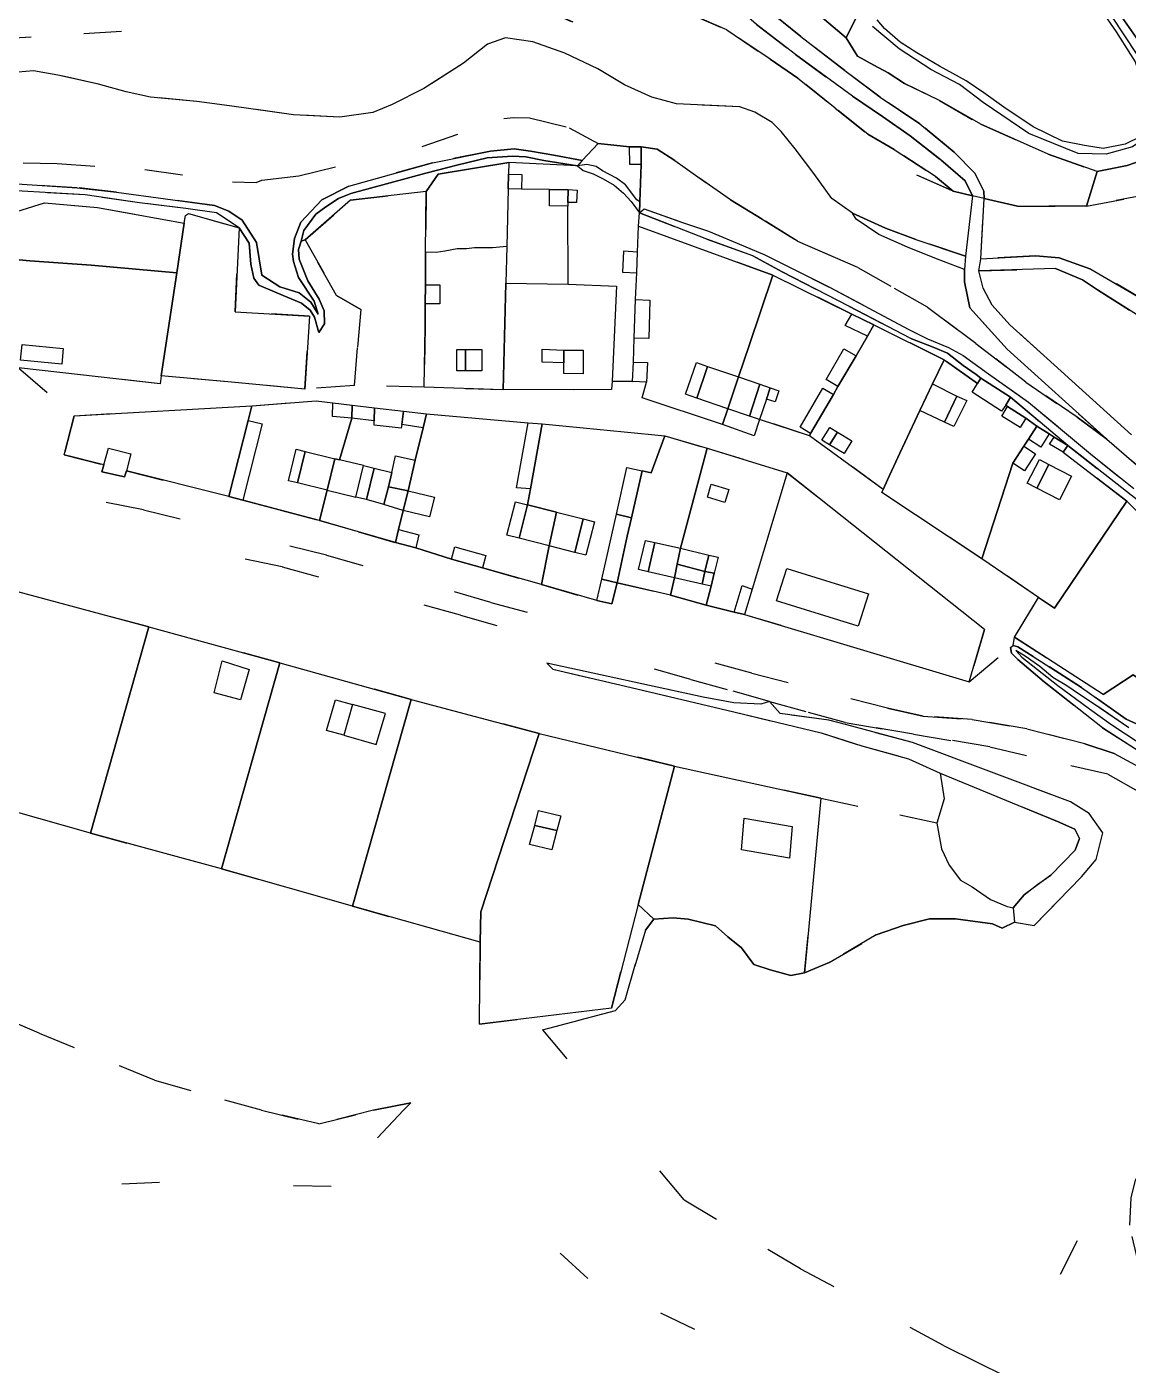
# Model space of a CAD drawing. Extents: x -14.1 to 15.6, y -19 to 8.9.
# Drawn here: x 4.559 to 7.472, y -10.684 to -7.143 of the extents above; entities that cross this region are included whole.
import ezdxf

# ---------------------------------------------------------------- set-up
doc = ezdxf.new("R2010")
doc.units = 0
doc.header["$MEASUREMENT"] = 0
doc.linetypes.add('DOT', pattern=[1, 0, -1])
doc.layers.get('0').update_dxf_attribs({"linetype": 'CONTINUOUS'})

msp = doc.modelspace()

# ---------------------------------------------------------------- linework, layer by layer
at = {"color": 7, "linetype": 'Continuous'}
for points in [[(6.2742, -6.9237), (6.3082, -6.8897), (6.3822, -6.9747), (6.4872, -7.0727), (6.6062, -7.1687), (6.7222, -7.2587), (6.8162, -7.3287), (6.9212, -7.3997), (7.0122, -7.4747), (7.0662, -7.5297), (7.0902, -7.5777), (7.0912, -7.5967), (7.0602, -7.5897), (7.0412, -7.5507), (6.9762, -7.4947), (6.8952, -7.4317), (6.8222, -7.3797), (6.7432, -7.3267), (6.5922, -7.2157), (6.4892, -7.1367), (6.3842, -7.0437), (6.2992, -6.9497)], [(6.1072, -8.0807), (6.1612, -8.0817), (6.1632, -8.0297), (6.1652, -7.9667), (6.1692, -7.8647), (6.1722, -7.7937), (6.1742, -7.7387), (6.1772, -7.6707), (6.1792, -7.6347), (6.1802, -7.6057), (6.1842, -7.5067), (6.1842, -7.4607), (6.1532, -7.4607), (6.0702, -7.4517), (6.0282, -7.4967), (6.0152, -7.5107), (5.8342, -7.5017), (5.8332, -7.5327), (5.8322, -7.5717), (5.8282, -7.7237), (5.8262, -7.8207), (5.9912, -7.8237), (6.1182, -7.8287)], [(6.1072, -8.0807), (6.1612, -8.0817), (6.1632, -8.0297), (6.1652, -7.9667), (6.1692, -7.8647), (6.1722, -7.7937), (6.1742, -7.7387), (6.1772, -7.6707), (6.1792, -7.6347), (6.1802, -7.6057), (6.1842, -7.5067), (6.1842, -7.4607), (6.1532, -7.4607), (6.0702, -7.4517), (6.0282, -7.4967), (6.0152, -7.5107), (5.8342, -7.5017), (5.8332, -7.5327), (5.8322, -7.5717), (5.8282, -7.7237), (5.8262, -7.8207), (5.9912, -7.8237), (6.1182, -7.8287)], [(6.1532, -7.4607), (6.1842, -7.4607), (6.1842, -7.5067), (6.1542, -7.5067)], [(6.0152, -7.5107), (5.8342, -7.5017), (5.6472, -7.5327), (5.6152, -7.5787), (5.4152, -7.6017), (5.2952, -7.7067), (5.2842, -7.7097), (5.2912, -7.6817), (5.3232, -7.6387), (5.3502, -7.6187), (5.3832, -7.5967), (5.4162, -7.5837), (5.6142, -7.5297), (5.7002, -7.5077), (5.7762, -7.4897), (5.8432, -7.4847), (5.8792, -7.4867), (5.9262, -7.4967)], [(5.8192, -8.1037), (5.6102, -8.0967), (5.6122, -7.9367), (5.6122, -7.8757), (5.6132, -7.8257), (5.6132, -7.7387), (5.6152, -7.5787), (5.6472, -7.5327), (5.8342, -7.5017), (5.8332, -7.5327), (5.8322, -7.5717), (5.8282, -7.7237), (5.8262, -7.8207)], [(5.8192, -8.1037), (5.6102, -8.0967), (5.6122, -7.9367), (5.6122, -7.8757), (5.6132, -7.8257), (5.6132, -7.7387), (5.6152, -7.5787), (5.6472, -7.5327), (5.8342, -7.5017), (5.8332, -7.5327), (5.8322, -7.5717), (5.8282, -7.7237), (5.8262, -7.8207)], [(5.6132, -7.7387), (5.6152, -7.5787), (5.6472, -7.5327), (5.8342, -7.5017), (5.8332, -7.5327), (5.8322, -7.5717), (5.8282, -7.7237), (5.8192, -7.7247), (5.7902, -7.7277), (5.7692, -7.7277), (5.7432, -7.7277), (5.7222, -7.7307), (5.6972, -7.7307), (5.6642, -7.7367), (5.6412, -7.7397)], [(5.6132, -7.7387), (5.6152, -7.5787), (5.6472, -7.5327), (5.8342, -7.5017), (5.8332, -7.5327), (5.8322, -7.5717), (5.8282, -7.7237), (5.8192, -7.7247), (5.7902, -7.7277), (5.7692, -7.7277), (5.7432, -7.7277), (5.7222, -7.7307), (5.6972, -7.7307), (5.6642, -7.7367), (5.6412, -7.7397)], [(6.0152, -7.5107), (6.0302, -7.5227), (6.0572, -7.5317), (6.0832, -7.5447), (6.1122, -7.5617), (6.1372, -7.5827), (6.1572, -7.6047), (6.1792, -7.6347), (6.1802, -7.6057), (6.1722, -7.6007), (6.1422, -7.5607), (6.1182, -7.5437), (6.0812, -7.5237), (6.0652, -7.5127), (6.0402, -7.5067)], [(5.8322, -7.5717), (5.8332, -7.5327), (5.8682, -7.5337), (5.8672, -7.5727)], [(5.9912, -7.8237), (5.9902, -7.6177), (5.9412, -7.6167), (5.9412, -7.5737), (5.8672, -7.5727), (5.8322, -7.5717), (5.8282, -7.7237), (5.8262, -7.8207)], [(5.9912, -7.8237), (5.9902, -7.6177), (5.9412, -7.6167), (5.9412, -7.5737), (5.8672, -7.5727), (5.8322, -7.5717), (5.8282, -7.7237), (5.8262, -7.8207)], [(5.9412, -7.5737), (5.9912, -7.5737), (5.9902, -7.6077), (5.9902, -7.6177), (5.9412, -7.6167)], [(5.9902, -7.6077), (5.9912, -7.5737), (6.0142, -7.5747), (6.0132, -7.6077)], [(3.9752, -7.9757), (4.0592, -7.8717), (4.1592, -7.8227), (4.2022, -7.7577), (4.2282, -7.7187), (4.2552, -7.6957), (4.2852, -7.6687), (4.3992, -7.6727), (4.6052, -7.6087), (4.7462, -7.6207), (4.9752, -7.6627), (4.9552, -7.7937), (4.7292, -7.7737), (4.5672, -7.7617), (4.5202, -7.7577), (4.4842, -7.7547), (4.2842, -7.7397), (4.2662, -7.8897), (4.2662, -7.9147), (4.2602, -7.9817), (4.2562, -8.0187), (4.1882, -8.0117), (4.1742, -8.0037), (4.0892, -7.9897)], [(3.9752, -7.9757), (4.0592, -7.8717), (4.1592, -7.8227), (4.2022, -7.7577), (4.2282, -7.7187), (4.2552, -7.6957), (4.2852, -7.6687), (4.3992, -7.6727), (4.6052, -7.6087), (4.7462, -7.6207), (4.9752, -7.6627), (4.9552, -7.7937), (4.7292, -7.7737), (4.5672, -7.7617), (4.5202, -7.7577), (4.4842, -7.7547), (4.2842, -7.7397), (4.2662, -7.8897), (4.2662, -7.9147), (4.2602, -7.9817), (4.2562, -8.0187), (4.1882, -8.0117), (4.1742, -8.0037), (4.0892, -7.9897)], [(4.9142, -8.0667), (4.9552, -7.7937), (4.9752, -7.6627), (4.9782, -7.6417), (4.9862, -7.6367), (5.1202, -7.6747), (5.1102, -7.8967), (5.3062, -7.9087), (5.2942, -8.1017), (5.1002, -8.0827)], [(4.9142, -8.0667), (4.9552, -7.7937), (4.9752, -7.6627), (4.9782, -7.6417), (4.9862, -7.6367), (5.1202, -7.6747), (5.1102, -7.8967), (5.3062, -7.9087), (5.2942, -8.1017), (5.1002, -8.0827)], [(6.3992, -8.1947), (6.1862, -8.1247), (6.1982, -8.0827), (6.1612, -8.0817), (6.1632, -8.0297), (6.1652, -7.9667), (6.1692, -7.8647), (6.1722, -7.7937), (6.1742, -7.7387), (6.1772, -7.6707), (6.5322, -7.7997), (6.4692, -7.9857), (6.4412, -8.0687), (6.4132, -8.1537)], [(6.3992, -8.1947), (6.1862, -8.1247), (6.1982, -8.0827), (6.1612, -8.0817), (6.1632, -8.0297), (6.1652, -7.9667), (6.1692, -7.8647), (6.1722, -7.7937), (6.1742, -7.7387), (6.1772, -7.6707), (6.5322, -7.7997), (6.4692, -7.9857), (6.4412, -8.0687), (6.4132, -8.1537)], [(4.2562, -8.0187), (4.2602, -7.9817), (4.2662, -7.9147), (4.2662, -7.8897), (4.2842, -7.7397), (4.4842, -7.7547), (4.5202, -7.7577), (4.5672, -7.7617), (4.7292, -7.7737), (4.9552, -7.7937), (4.9142, -8.0667), (4.9112, -8.0877), (4.5372, -8.0447), (4.4952, -8.0347), (4.3922, -8.0317)], [(4.2562, -8.0187), (4.2602, -7.9817), (4.2662, -7.9147), (4.2662, -7.8897), (4.2842, -7.7397), (4.4842, -7.7547), (4.5202, -7.7577), (4.5672, -7.7617), (4.7292, -7.7737), (4.9552, -7.7937), (4.9142, -8.0667), (4.9112, -8.0877), (4.5372, -8.0447), (4.4952, -8.0347), (4.3922, -8.0317)], [(6.1722, -7.7937), (6.1742, -7.7387), (6.1372, -7.7367), (6.1342, -7.7917)], [(5.6122, -7.8757), (5.6132, -7.8257), (5.6512, -7.8257), (5.6512, -7.8757)], [(6.1072, -8.0807), (6.1052, -8.1027), (5.8192, -8.1037), (5.8262, -7.8207), (5.9912, -7.8237), (6.1182, -7.8287)], [(6.1072, -8.0807), (6.1052, -8.1027), (5.8192, -8.1037), (5.8262, -7.8207), (5.9912, -7.8237), (6.1182, -7.8287)], [(6.6292, -8.2247), (6.4972, -8.1817), (6.4832, -8.2247), (6.3992, -8.1947), (6.4132, -8.1537), (6.4412, -8.0687), (6.4692, -7.9857), (6.5322, -7.7997), (6.7412, -7.9027), (6.7992, -7.9317), (6.7822, -7.9617), (6.7522, -8.0137), (6.7042, -8.0947), (6.6922, -8.1157), (6.6322, -8.2187)], [(6.6292, -8.2247), (6.4972, -8.1817), (6.4832, -8.2247), (6.3992, -8.1947), (6.4132, -8.1537), (6.4412, -8.0687), (6.4692, -7.9857), (6.5322, -7.7997), (6.7412, -7.9027), (6.7992, -7.9317), (6.7822, -7.9617), (6.7522, -8.0137), (6.7042, -8.0947), (6.6922, -8.1157), (6.6322, -8.2187)], [(6.1652, -7.9667), (6.1692, -7.8647), (6.2072, -7.8657), (6.2042, -7.9677)], [(6.6292, -8.2247), (6.6322, -8.2187), (6.6922, -8.1157), (6.7042, -8.0947), (6.7522, -8.0137), (6.7822, -7.9617), (6.7992, -7.9317), (6.9852, -8.0237), (6.9542, -8.0877), (6.9212, -8.1577), (6.8682, -8.2707), (6.8352, -8.3417), (6.8242, -8.3667)], [(6.6292, -8.2247), (6.6322, -8.2187), (6.6922, -8.1157), (6.7042, -8.0947), (6.7522, -8.0137), (6.7822, -7.9617), (6.7992, -7.9317), (6.9852, -8.0237), (6.9542, -8.0877), (6.9212, -8.1577), (6.8682, -8.2707), (6.8352, -8.3417), (6.8242, -8.3667)], [(6.7412, -7.9027), (6.7992, -7.9317), (6.7822, -7.9617), (6.7232, -7.9327)], [(4.5462, -7.9837), (4.6552, -7.9937), (4.6552, -7.9937), (4.6512, -8.0357), (4.5422, -8.0247)], [(5.7192, -7.9967), (5.7192, -8.0527), (5.6962, -8.0527), (5.6962, -7.9967)], [(5.7192, -7.9967), (5.7622, -7.9967), (5.7622, -8.0527), (5.7192, -8.0527)], [(5.9222, -7.9957), (5.9792, -7.9987), (5.9792, -8.0317), (5.9222, -8.0297)], [(5.9792, -7.9987), (6.0302, -7.9987), (6.0302, -8.0607), (5.9792, -8.0597), (5.9792, -8.0317)], [(6.7522, -8.0137), (6.7042, -8.0947), (6.6732, -8.0757), (6.7202, -7.9947)], [(6.1612, -8.0817), (6.1632, -8.0297), (6.2002, -8.0307), (6.1982, -8.0827)], [(6.3302, -8.0307), (6.3592, -8.0417), (6.3312, -8.1257), (6.3012, -8.1147)], [(7.0852, -8.5507), (6.8202, -8.3747), (6.8242, -8.3667), (6.8352, -8.3417), (6.8682, -8.2707), (6.9212, -8.1577), (6.9542, -8.0877), (6.9852, -8.0237), (7.0732, -8.0867), (7.0822, -8.0727), (7.1612, -8.1227), (7.1482, -8.1437), (7.1532, -8.1477), (7.2012, -8.1787), (7.2302, -8.1997), (7.2082, -8.2337), (7.1962, -8.2527), (7.1672, -8.2977)], [(7.0852, -8.5507), (6.8202, -8.3747), (6.8242, -8.3667), (6.8352, -8.3417), (6.8682, -8.2707), (6.9212, -8.1577), (6.9542, -8.0877), (6.9852, -8.0237), (7.0732, -8.0867), (7.0822, -8.0727), (7.1612, -8.1227), (7.1482, -8.1437), (7.1532, -8.1477), (7.2012, -8.1787), (7.2302, -8.1997), (7.2082, -8.2337), (7.1962, -8.2527), (7.1672, -8.2977)], [(6.3592, -8.0417), (6.4412, -8.0687), (6.4132, -8.1537), (6.3312, -8.1257)], [(6.4412, -8.0687), (6.4982, -8.0887), (6.4702, -8.1727), (6.4132, -8.1537)], [(7.0822, -8.0727), (7.1612, -8.1227), (7.1482, -8.1437), (7.1372, -8.1597), (7.0592, -8.1097), (7.0732, -8.0867)], [(6.4702, -8.1727), (6.4982, -8.0887), (6.5252, -8.0977), (6.5152, -8.1277), (6.4972, -8.1817)], [(6.5152, -8.1277), (6.5252, -8.0977), (6.5482, -8.1057), (6.5382, -8.1347)], [(6.6922, -8.1157), (6.6322, -8.2187), (6.6042, -8.2017), (6.6642, -8.0987)], [(6.9212, -8.1577), (6.9542, -8.0877), (7.0192, -8.1197), (6.9862, -8.1887)], [(5.3332, -8.4487), (5.2302, -8.4217), (5.1302, -8.3957), (5.0932, -8.3857), (5.1442, -8.1847), (5.1542, -8.1457), (5.3242, -8.1327), (5.3682, -8.1377), (5.4192, -8.1437), (5.4182, -8.1787), (5.3862, -8.2887), (5.3732, -8.2857), (5.3532, -8.3687)], [(5.3332, -8.4487), (5.2302, -8.4217), (5.1302, -8.3957), (5.0932, -8.3857), (5.1442, -8.1847), (5.1542, -8.1457), (5.3242, -8.1327), (5.3682, -8.1377), (5.4192, -8.1437), (5.4182, -8.1787), (5.3862, -8.2887), (5.3732, -8.2857), (5.3532, -8.3687)], [(5.3332, -8.4487), (5.3532, -8.3687), (5.3732, -8.2857), (5.3862, -8.2887), (5.4182, -8.1787), (5.4192, -8.1437), (5.4782, -8.1507), (5.5552, -8.1597), (5.6162, -8.1667), (5.6072, -8.2037), (5.5862, -8.2897), (5.5672, -8.3707), (5.5542, -8.4227), (5.5422, -8.4727), (5.5342, -8.5077), (5.4362, -8.4787)], [(5.3332, -8.4487), (5.3532, -8.3687), (5.3732, -8.2857), (5.3862, -8.2887), (5.4182, -8.1787), (5.4192, -8.1437), (5.4782, -8.1507), (5.5552, -8.1597), (5.6162, -8.1667), (5.6072, -8.2037), (5.5862, -8.2897), (5.5672, -8.3707), (5.5542, -8.4227), (5.5422, -8.4727), (5.5342, -8.5077), (5.4362, -8.4787)], [(5.3682, -8.1377), (5.4192, -8.1437), (5.4182, -8.1787), (5.3672, -8.1737)], [(5.4182, -8.1787), (5.4192, -8.1437), (5.4782, -8.1507), (5.4772, -8.1857)], [(6.9862, -8.1887), (7.0192, -8.1197), (7.0452, -8.1317), (7.0112, -8.2007)], [(5.0932, -8.3857), (4.8222, -8.3177), (4.8172, -8.3337), (4.7572, -8.3207), (4.7622, -8.3017), (4.6572, -8.2757), (4.6842, -8.1717), (5.1542, -8.1457), (5.1442, -8.1847)], [(5.0932, -8.3857), (4.8222, -8.3177), (4.8172, -8.3337), (4.7572, -8.3207), (4.7622, -8.3017), (4.6572, -8.2757), (4.6842, -8.1717), (5.1542, -8.1457), (5.1442, -8.1847)], [(5.4782, -8.1507), (5.5552, -8.1597), (5.5512, -8.1947), (5.5492, -8.2047), (5.4772, -8.1967), (5.4772, -8.1857)], [(5.9202, -8.6187), (5.7642, -8.5747), (5.6822, -8.5517), (5.5882, -8.5217), (5.5342, -8.5077), (5.5422, -8.4727), (5.5542, -8.4227), (5.5672, -8.3707), (5.5862, -8.2897), (5.6072, -8.2037), (5.6162, -8.1667), (5.8852, -8.1907), (5.9222, -8.1937), (5.8912, -8.3657), (5.8832, -8.4077), (5.9602, -8.4267), (5.9402, -8.5157)], [(5.9202, -8.6187), (5.7642, -8.5747), (5.6822, -8.5517), (5.5882, -8.5217), (5.5342, -8.5077), (5.5422, -8.4727), (5.5542, -8.4227), (5.5672, -8.3707), (5.5862, -8.2897), (5.6072, -8.2037), (5.6162, -8.1667), (5.8852, -8.1907), (5.9222, -8.1937), (5.8912, -8.3657), (5.8832, -8.4077), (5.9602, -8.4267), (5.9402, -8.5157)], [(5.5552, -8.1597), (5.6162, -8.1667), (5.6072, -8.2037), (5.5512, -8.1947)], [(7.1532, -8.1477), (7.2012, -8.1787), (7.1862, -8.2027), (7.1382, -8.1727)], [(5.1302, -8.3957), (5.0932, -8.3857), (5.1442, -8.1847), (5.1812, -8.1937)], [(5.8852, -8.1907), (5.9222, -8.1937), (5.8912, -8.3657), (5.8542, -8.3627)], [(6.1062, -8.6697), (6.0662, -8.6607), (5.9202, -8.6187), (5.9402, -8.5157), (5.9602, -8.4267), (5.8832, -8.4077), (5.8912, -8.3657), (5.9222, -8.1937), (6.2112, -8.2217), (6.2462, -8.2247), (6.2102, -8.3227), (6.1862, -8.3177), (6.1582, -8.4417), (6.1472, -8.4907), (6.1202, -8.6137)], [(6.1062, -8.6697), (6.0662, -8.6607), (5.9202, -8.6187), (5.9402, -8.5157), (5.9602, -8.4267), (5.8832, -8.4077), (5.8912, -8.3657), (5.9222, -8.1937), (6.2112, -8.2217), (6.2462, -8.2247), (6.2102, -8.3227), (6.1862, -8.3177), (6.1582, -8.4417), (6.1472, -8.4907), (6.1202, -8.6137)], [(6.7032, -8.2157), (6.6822, -8.2487), (6.6622, -8.2367), (6.6832, -8.2027)], [(6.7032, -8.2157), (6.7412, -8.2387), (6.7212, -8.2717), (6.6822, -8.2487)], [(7.0852, -8.5507), (7.1672, -8.2977), (7.1962, -8.2527), (7.2082, -8.2337), (7.2302, -8.1997), (7.2632, -8.2197), (7.2762, -8.2287), (7.3122, -8.2507), (7.3002, -8.2687), (7.4682, -8.3977), (7.2772, -8.6807), (7.2352, -8.6527)], [(7.0852, -8.5507), (7.1672, -8.2977), (7.1962, -8.2527), (7.2082, -8.2337), (7.2302, -8.1997), (7.2632, -8.2197), (7.2762, -8.2287), (7.3122, -8.2507), (7.3002, -8.2687), (7.4682, -8.3977), (7.2772, -8.6807), (7.2352, -8.6527)], [(7.2082, -8.2337), (7.2302, -8.1997), (7.2632, -8.2197), (7.2412, -8.2547)], [(6.2612, -8.6467), (6.1202, -8.6137), (6.1472, -8.4907), (6.1582, -8.4417), (6.1862, -8.3177), (6.2102, -8.3227), (6.2462, -8.2247), (6.3582, -8.2577), (6.2882, -8.5227), (6.2792, -8.5647), (6.2722, -8.6007)], [(6.2612, -8.6467), (6.1202, -8.6137), (6.1472, -8.4907), (6.1582, -8.4417), (6.1862, -8.3177), (6.2102, -8.3227), (6.2462, -8.2247), (6.3582, -8.2577), (6.2882, -8.5227), (6.2792, -8.5647), (6.2722, -8.6007)], [(7.2762, -8.2287), (7.3122, -8.2507), (7.3002, -8.2687), (7.2642, -8.2467)], [(4.7572, -8.3207), (4.7622, -8.3017), (4.7752, -8.2577), (4.8342, -8.2727), (4.8222, -8.3177), (4.8172, -8.3337)], [(5.2952, -8.2667), (5.2752, -8.3497), (5.2512, -8.3437), (5.2712, -8.2607)], [(5.2952, -8.2667), (5.3732, -8.2857), (5.3862, -8.2887), (5.3732, -8.2857), (5.3532, -8.3687), (5.2752, -8.3497)], [(5.3862, -8.2887), (5.3732, -8.2857), (5.3532, -8.3687), (5.4292, -8.3877), (5.4492, -8.3037)], [(5.5342, -8.2777), (5.5862, -8.2897), (5.5672, -8.3707), (5.5152, -8.3597), (5.5242, -8.3217)], [(6.4572, -8.6977), (6.4302, -8.6917), (6.3562, -8.6727), (6.3692, -8.6227), (6.3772, -8.5887), (6.3522, -8.5837), (6.2792, -8.5647), (6.2882, -8.5227), (6.3582, -8.2577), (6.5702, -8.3227), (6.4772, -8.6307)], [(6.4572, -8.6977), (6.4302, -8.6917), (6.3562, -8.6727), (6.3692, -8.6227), (6.3772, -8.5887), (6.3522, -8.5837), (6.2792, -8.5647), (6.2882, -8.5227), (6.3582, -8.2577), (6.5702, -8.3227), (6.4772, -8.6307)], [(7.1672, -8.2977), (7.1962, -8.2527), (7.2272, -8.2727), (7.1982, -8.3177)], [(5.4292, -8.3877), (5.4492, -8.3037), (5.4772, -8.3107), (5.4572, -8.3937)], [(5.4572, -8.3937), (5.4772, -8.3107), (5.5242, -8.3217), (5.5152, -8.3597), (5.5032, -8.4067)], [(6.1862, -8.3177), (6.1582, -8.4417), (6.1182, -8.4327), (6.1462, -8.3087)], [(7.2622, -8.3007), (7.2302, -8.3637), (7.2052, -8.3507), (7.2372, -8.2877)], [(7.2622, -8.3007), (7.3222, -8.3317), (7.2902, -8.3947), (7.2302, -8.3637)], [(6.3692, -8.3527), (6.4162, -8.3667), (6.4052, -8.4017), (6.3592, -8.3877)], [(6.5702, -8.3227), (6.4772, -8.6307), (6.4572, -8.6977), (7.0512, -8.8757), (7.0922, -8.7377)], [(6.5702, -8.3227), (6.4772, -8.6307), (6.4572, -8.6977), (7.0512, -8.8757), (7.0922, -8.7377)], [(5.5152, -8.3597), (5.5672, -8.3707), (5.5542, -8.4227), (5.5032, -8.4067)], [(5.5542, -8.4227), (5.5672, -8.3707), (5.6372, -8.3877), (5.6242, -8.4397)], [(5.8832, -8.4077), (5.8612, -8.4957), (5.8282, -8.4877), (5.8512, -8.3997)], [(5.8832, -8.4077), (5.9602, -8.4267), (5.9402, -8.5157), (5.8612, -8.4957)], [(5.9602, -8.4267), (6.0302, -8.4447), (6.0082, -8.5337), (5.9402, -8.5157)], [(7.4682, -8.3977), (7.6712, -8.5977), (7.6982, -8.7477), (7.6782, -8.7997), (7.6642, -8.8217), (7.6342, -8.8657), (7.5882, -8.9287), (7.4852, -8.8577), (7.4062, -8.9097), (7.1712, -8.7577), (7.2352, -8.6527), (7.2772, -8.6807)], [(7.4682, -8.3977), (7.6712, -8.5977), (7.6982, -8.7477), (7.6782, -8.7997), (7.6642, -8.8217), (7.6342, -8.8657), (7.5882, -8.9287), (7.4852, -8.8577), (7.4062, -8.9097), (7.1712, -8.7577), (7.2352, -8.6527), (7.2772, -8.6807)], [(6.0082, -8.5337), (6.0302, -8.4447), (6.0602, -8.4527), (6.0372, -8.5407)], [(6.1582, -8.4417), (6.1472, -8.4907), (6.1202, -8.6137), (6.0802, -8.6047), (6.1182, -8.4327)], [(5.5882, -8.5217), (5.5342, -8.5077), (5.5422, -8.4727), (5.5962, -8.4867)], [(5.7642, -8.5747), (5.6822, -8.5517), (5.6912, -8.5187), (5.7732, -8.5417)], [(6.2202, -8.5077), (6.2022, -8.5847), (6.1772, -8.5787), (6.1952, -8.5017)], [(6.2202, -8.5077), (6.2882, -8.5227), (6.2792, -8.5647), (6.2722, -8.6007), (6.2022, -8.5847)], [(6.2882, -8.5227), (6.3632, -8.5407), (6.3522, -8.5837), (6.2792, -8.5647)], [(6.2792, -8.5647), (6.3522, -8.5837), (6.3772, -8.5887), (6.3692, -8.6227), (6.3562, -8.6727), (6.2612, -8.6467), (6.2722, -8.6007)], [(6.2792, -8.5647), (6.3522, -8.5837), (6.3772, -8.5887), (6.3692, -8.6227), (6.3562, -8.6727), (6.2612, -8.6467), (6.2722, -8.6007)], [(6.2792, -8.5647), (6.3522, -8.5837), (6.3452, -8.6177), (6.2722, -8.6007)], [(6.3632, -8.5407), (6.3872, -8.5457), (6.3772, -8.5887), (6.3522, -8.5837)], [(6.0662, -8.6607), (6.0802, -8.6047), (6.1202, -8.6137), (6.1062, -8.6697)], [(6.3522, -8.5837), (6.3772, -8.5887), (6.3692, -8.6227), (6.3452, -8.6177)], [(6.5692, -8.5757), (6.7852, -8.6427), (6.7582, -8.7287), (6.5422, -8.6617)], [(4.5342, -8.6367), (4.8812, -8.7307), (4.7272, -9.2767), (4.3812, -9.1787)], [(4.5342, -8.6367), (4.8812, -8.7307), (4.7272, -9.2767), (4.3812, -9.1787)], [(6.4772, -8.6307), (6.4572, -8.6977), (6.4302, -8.6917), (6.4512, -8.6207)], [(4.8812, -8.7307), (5.2282, -8.8257), (5.0742, -9.3707), (4.7272, -9.2767)], [(4.8812, -8.7307), (5.2282, -8.8257), (5.0742, -9.3707), (4.7272, -9.2767)], [(5.0752, -8.8207), (5.1472, -8.8437), (5.1242, -8.9237), (5.0542, -8.9047)], [(5.2282, -8.8257), (5.5752, -8.9227), (5.4202, -9.4697), (5.0742, -9.3707)], [(5.2282, -8.8257), (5.5752, -8.9227), (5.4202, -9.4697), (5.0742, -9.3707)], [(6.5232, -8.9277), (6.5002, -8.9347), (6.4292, -8.9317), (6.3482, -8.9167), (5.9342, -8.8267), (5.9502, -8.8427), (6.1572, -8.8907), (6.4292, -8.9557), (6.6602, -9.0107), (6.7672, -9.0457), (6.8912, -9.0797), (6.9752, -9.1177), (7.2852, -9.2457), (7.3312, -9.2657), (7.3432, -9.2907), (7.3322, -9.3217), (7.2672, -9.3877), (7.1972, -9.4397), (7.1682, -9.4737), (7.1712, -9.5117), (7.2232, -9.5207), (7.3482, -9.3917), (7.3872, -9.3457), (7.4052, -9.2757), (7.3692, -9.2247), (7.3192, -9.1937), (6.9012, -9.0367), (6.7282, -8.9897), (6.6802, -8.9777), (6.5512, -8.9597)], [(5.3752, -8.9237), (5.4202, -8.9357), (5.3972, -9.0167), (5.3512, -9.0047)], [(5.5752, -8.9227), (5.9142, -9.0127), (5.7602, -9.4847), (5.7582, -9.5647), (5.4202, -9.4697)], [(5.5752, -8.9227), (5.9142, -9.0127), (5.7602, -9.4847), (5.7582, -9.5647), (5.4202, -9.4697)], [(5.4202, -8.9357), (5.3972, -9.0167), (5.4832, -9.0417), (5.5072, -8.9597)], [(5.9142, -9.0127), (6.2722, -9.0987), (6.1762, -9.4647), (6.1052, -9.7397), (5.7562, -9.7817), (5.7582, -9.5647), (5.7602, -9.4847)], [(5.9142, -9.0127), (6.2722, -9.0987), (6.1762, -9.4647), (6.1052, -9.7397), (5.7562, -9.7817), (5.7582, -9.5647), (5.7602, -9.4847)], [(6.2722, -9.0987), (6.6592, -9.1837), (6.6162, -9.6457), (6.5802, -9.6527), (6.5252, -9.6377), (6.4822, -9.6237), (6.4492, -9.5797), (6.4132, -9.5507), (6.3802, -9.5217), (6.3082, -9.5037), (6.2682, -9.5007), (6.2172, -9.5037), (6.1762, -9.4647)], [(6.2722, -9.0987), (6.6592, -9.1837), (6.6162, -9.6457), (6.5802, -9.6527), (6.5252, -9.6377), (6.4822, -9.6237), (6.4492, -9.5797), (6.4132, -9.5507), (6.3802, -9.5217), (6.3082, -9.5037), (6.2682, -9.5007), (6.2172, -9.5037), (6.1762, -9.4647)], [(5.9122, -9.2167), (5.9712, -9.2307), (5.9612, -9.2697), (5.9022, -9.2557)], [(6.4562, -9.2367), (6.5832, -9.2587), (6.5762, -9.3427), (6.4492, -9.3207)], [(5.9022, -9.2557), (5.9612, -9.2697), (5.9472, -9.3207), (5.8882, -9.3067)]]:
    msp.add_lwpolyline(points, close=True, dxfattribs=at)
at = {"color": 7, "linetype": 'DOT'}
for points in [[(6.6572, -7.1137), (6.7262, -7.1717), (6.7562, -7.2207), (6.7992, -7.2447), (6.8372, -7.2647), (6.8802, -7.2927), (6.9732, -7.3377), (7.0822, -7.4007), (7.2602, -7.4797), (7.3902, -7.5257), (7.3622, -7.6177), (7.1792, -7.6177), (7.0912, -7.5967), (7.0902, -7.5777), (7.0662, -7.5297), (7.0122, -7.4747), (6.9212, -7.3997), (6.8162, -7.3287), (6.7222, -7.2587), (6.6062, -7.1687), (6.4872, -7.0727)], [(7.8312, -7.0757), (7.6602, -7.4467), (7.5932, -7.5447), (7.5382, -7.5837), (7.3622, -7.6177), (7.3902, -7.5257), (7.4692, -7.5097), (7.5302, -7.4887), (7.5632, -7.4517), (7.5632, -7.4127), (7.5502, -7.3277), (7.5332, -7.2557), (7.5052, -7.1887), (7.4442, -7.1007)], [(6.3022, -7.1037), (6.4102, -7.1507), (6.5252, -7.2287), (6.5982, -7.2787), (6.6972, -7.3577), (6.7832, -7.4267), (6.8532, -7.4677), (6.9622, -7.5387), (7.0092, -7.5777), (5.9072, -7.0877), (4.4702, -7.1757)], [(4.4702, -7.1757), (5.9072, -7.0877), (7.0092, -7.5777), (7.0602, -7.5897), (7.0422, -7.7497), (6.9102, -7.7057), (6.8302, -7.6757), (6.7432, -7.6357), (6.6882, -7.5967), (6.6402, -7.5307), (6.5912, -7.4657), (6.5542, -7.4197), (6.5302, -7.3957), (6.4842, -7.3687), (6.4452, -7.3547), (6.2772, -7.3467), (6.2122, -7.3287), (6.1402, -7.2967), (6.0692, -7.2537), (5.9822, -7.2127), (5.8972, -7.1827), (5.8252, -7.1717), (5.7772, -7.1887), (5.7142, -7.2387), (5.6092, -7.3057), (5.5252, -7.3487), (5.4742, -7.3697), (5.3872, -7.3817), (5.2642, -7.3757), (5.0952, -7.3517), (5.0082, -7.3407), (4.8862, -7.3287), (4.8212, -7.3147), (4.7482, -7.2947), (4.6412, -7.2707), (4.5762, -7.2597), (4.4952, -7.2667)], [(6.4892, -7.1367), (6.5922, -7.2157), (6.7432, -7.3267), (6.8222, -7.3797), (6.8952, -7.4317), (6.9762, -7.4947), (7.0412, -7.5507), (7.0602, -7.5897), (7.0092, -7.5777), (6.9622, -7.5387), (6.8532, -7.4677), (6.7832, -7.4267), (6.6972, -7.3577), (6.5982, -7.2787), (6.5252, -7.2287), (6.4102, -7.1507), (6.3022, -7.1037)], [(6.7562, -7.1107), (6.7262, -7.1717), (6.6572, -7.1137)], [(4.5492, -7.5027), (4.6392, -7.5047), (4.8712, -7.5207), (5.1032, -7.5527), (5.1652, -7.5547), (5.1802, -7.5487), (5.2782, -7.5367), (5.6042, -7.4597), (5.8202, -7.3857), (5.8462, -7.3827), (5.8882, -7.3837), (5.9932, -7.4097), (6.0702, -7.4517), (6.1532, -7.4607), (6.1842, -7.4607), (6.2262, -7.4667), (6.2732, -7.4967), (6.4202, -7.6007), (6.5042, -7.6517), (6.5972, -7.7097), (6.7572, -7.7797), (6.9412, -7.8847), (7.0692, -7.9807), (7.2012, -8.0827), (7.3372, -8.1757), (7.4152, -8.2337), (7.1522, -7.9957), (7.0532, -7.8867), (7.0392, -7.8177), (7.0392, -7.7847), (6.9652, -7.7567), (6.8882, -7.7257), (6.8122, -7.6927), (6.7522, -7.6517), (6.7432, -7.6357), (6.6882, -7.5967), (6.6402, -7.5307), (6.5912, -7.4657), (6.5542, -7.4197), (6.5302, -7.3957), (6.4842, -7.3687), (6.4452, -7.3547), (6.2772, -7.3467), (6.2122, -7.3287), (6.1402, -7.2967), (6.0692, -7.2537), (5.9822, -7.2127), (5.8972, -7.1827), (5.8252, -7.1717), (5.7772, -7.1887), (5.7142, -7.2387), (5.6092, -7.3057), (5.5252, -7.3487), (5.4742, -7.3697), (5.3872, -7.3817), (5.2642, -7.3757), (5.0952, -7.3517), (5.0082, -7.3407), (4.8862, -7.3287), (4.8212, -7.3147), (4.7482, -7.2947), (4.6412, -7.2707), (4.5762, -7.2597), (4.4952, -7.2667)], [(4.5492, -7.5027), (4.6392, -7.5047), (4.8712, -7.5207), (5.1032, -7.5527), (5.1652, -7.5547), (5.1802, -7.5487), (5.2782, -7.5367), (5.6042, -7.4597), (5.8202, -7.3857), (5.8462, -7.3827), (5.8882, -7.3837), (5.9932, -7.4097), (6.0702, -7.4517), (6.0282, -7.4967), (5.9532, -7.4827), (5.8912, -7.4717), (5.8482, -7.4657), (5.7852, -7.4717), (5.6322, -7.5027), (5.4102, -7.5647), (5.3392, -7.6007), (5.2832, -7.6597), (5.2672, -7.7027), (5.2612, -7.7447), (5.2642, -7.7637), (5.2772, -7.8057), (5.3192, -7.8687), (5.3292, -7.9027), (5.3102, -7.8717), (5.2792, -7.8467), (5.2282, -7.8307), (5.1802, -7.7997), (5.1662, -7.7137), (5.1282, -7.6547), (5.0932, -7.6307), (5.0552, -7.6157), (4.7962, -7.5807), (4.6922, -7.5687), (4.5332, -7.5587)], [(7.5582, -8.3577), (7.4152, -8.2337), (7.3372, -8.1757), (7.2012, -8.0827), (7.0692, -7.9807), (6.9412, -7.8847), (6.7572, -7.7797), (6.5972, -7.7097), (6.5042, -7.6517), (6.4202, -7.6007), (6.2732, -7.4967), (6.2262, -7.4667), (6.1842, -7.4607), (6.1842, -7.5067), (6.1802, -7.6057), (6.1792, -7.6347), (6.1922, -7.6247), (6.2902, -7.6597), (6.3622, -7.6837), (6.4542, -7.7227), (6.5112, -7.7457), (6.5902, -7.7857), (6.6822, -7.8317), (6.8902, -7.9427), (6.9412, -7.9687), (6.9972, -7.9917), (7.0352, -8.0127), (7.1022, -8.0607), (7.2082, -8.1357), (7.3722, -8.2727), (7.4872, -8.3647)], [(4.3992, -7.6727), (4.6052, -7.6087), (4.7462, -7.6207), (4.9752, -7.6627), (4.9782, -7.6417), (4.9862, -7.6367), (5.1202, -7.6747), (5.0602, -7.6347), (4.9792, -7.6237), (4.8572, -7.6087), (4.7132, -7.5877), (4.5312, -7.5767)], [(7.4812, -8.2227), (7.2582, -8.0207), (7.1592, -7.9317), (7.1122, -7.8797), (7.0882, -7.8347), (7.0772, -7.7887), (7.2802, -7.7827), (7.3512, -7.8127), (7.3912, -7.8387), (7.5202, -7.9207)], [(4.5372, -8.0447), (4.6842, -8.1717), (4.6572, -8.2757), (4.7622, -8.3017), (4.7572, -8.3207), (4.8172, -8.3337), (4.8222, -8.3177), (5.0932, -8.3857), (5.1302, -8.3957), (5.2302, -8.4217), (5.3332, -8.4487), (5.4362, -8.4787), (5.5342, -8.5077), (5.5882, -8.5217), (5.6822, -8.5517), (5.7642, -8.5747), (5.9202, -8.6187), (6.0662, -8.6607), (6.1062, -8.6697), (6.1202, -8.6137), (6.2612, -8.6467), (6.3562, -8.6727), (6.4302, -8.6917), (6.4572, -8.6977), (7.0512, -8.8757), (7.1612, -8.7847), (7.1632, -8.7997), (7.1802, -8.8167), (7.2502, -8.8757), (7.4042, -8.9977), (7.5042, -9.0617)], [(7.5832, -9.1447), (7.4352, -9.0657), (7.3572, -9.0397), (7.2042, -9.0007), (7.0592, -8.9757), (6.9302, -8.9667), (6.8352, -8.9457), (6.4762, -8.8527), (5.7862, -8.6657), (5.3512, -8.5407), (4.8672, -8.4207), (4.3602, -8.3197)], [(4.3602, -8.3197), (4.8672, -8.4207), (5.3512, -8.5407), (5.7862, -8.6657), (6.4762, -8.8527), (6.8352, -8.9457), (6.9302, -8.9667), (7.0592, -8.9757), (7.2042, -9.0007), (7.3572, -9.0397), (7.4352, -9.0657), (7.5832, -9.1447)], [(4.1902, -8.3557), (5.2342, -8.5717), (5.7062, -8.6997), (6.3152, -8.8697), (6.5232, -8.9277), (6.5002, -8.9347), (6.4292, -8.9317), (6.3482, -8.9167), (5.9342, -8.8267), (5.9502, -8.8427), (6.1572, -8.8907), (6.4292, -8.9557), (6.6602, -9.0107), (6.7672, -9.0457), (6.8912, -9.0797), (6.9752, -9.1177), (6.9852, -9.1857), (6.9662, -9.2497), (6.6592, -9.1837), (6.2722, -9.0987), (5.9142, -9.0127), (5.5752, -8.9227), (5.2282, -8.8257), (4.8812, -8.7307), (4.5342, -8.6367)], [(7.5772, -9.2097), (7.4182, -9.1207), (7.1062, -9.0477), (6.9042, -9.0147), (6.7232, -8.9837), (6.5232, -8.9277), (6.3152, -8.8697), (5.7062, -8.6997), (5.2342, -8.5717), (4.1902, -8.3557)], [(7.4742, -8.9977), (7.3772, -8.9317), (7.3432, -8.9097), (7.3102, -8.8867), (7.2732, -8.8647), (7.2382, -8.8357), (7.1992, -8.8077), (7.1752, -8.7927), (7.1912, -8.8107), (7.2862, -8.8857), (7.3702, -8.9477), (7.4262, -8.9877), (7.5042, -9.0387)], [(7.8342, -9.3737), (7.1542, -10.7167), (6.9832, -10.6317), (6.6052, -10.4287), (6.2972, -10.2467), (5.9232, -9.7967), (6.1152, -9.7467), (6.1412, -9.7177), (6.1952, -9.5327), (6.2172, -9.5037), (6.2682, -9.5007), (6.3082, -9.5037), (6.3802, -9.5217), (6.4132, -9.5507), (6.4492, -9.5797), (6.4822, -9.6237), (6.5252, -9.6377), (6.5802, -9.6527), (6.6162, -9.6457), (6.6812, -9.6187), (6.8052, -9.5457), (6.8772, -9.5207), (6.9462, -9.5027), (7.0152, -9.5027), (7.1132, -9.5167), (7.1392, -9.5277), (7.1712, -9.5117), (7.2232, -9.5207), (7.3482, -9.3917), (7.3872, -9.3457), (7.4052, -9.2757), (7.3692, -9.2247), (7.3192, -9.1937), (6.9012, -9.0367), (6.7282, -8.9897), (6.6802, -8.9777), (6.5512, -8.9597), (6.5232, -8.9277), (6.7232, -8.9837), (6.9042, -9.0147), (7.1062, -9.0477), (7.4182, -9.1207), (7.5772, -9.2097)], [(4.3812, -9.1787), (4.7272, -9.2767), (5.0742, -9.3707), (5.4202, -9.4697), (5.7582, -9.5647), (5.7562, -9.7817), (6.1052, -9.7397), (6.1762, -9.4647), (6.2172, -9.5037), (6.1952, -9.5327), (6.1412, -9.7177), (6.1152, -9.7467), (5.9232, -9.7967), (6.2972, -10.2467), (6.6052, -10.4287), (6.9832, -10.6317), (7.1542, -10.7167)], [(7.0432, -10.9337), (6.3262, -10.5897), (6.0432, -10.4547), (5.5552, -10.0097), (5.5742, -9.9897), (5.4762, -10.0097), (5.3312, -10.0457), (5.1792, -10.0097), (4.8962, -9.9297), (4.5912, -9.8057), (4.1852, -9.6317)], [(4.1852, -9.6317), (4.5912, -9.8057), (4.8962, -9.9297), (5.1792, -10.0097), (5.3312, -10.0457), (5.4762, -10.0097), (5.5742, -9.9897), (5.5552, -10.0097), (5.3642, -10.2117), (4.9102, -10.2007), (4.4502, -10.2227)], [(4.4952, -10.8407), (4.5952, -10.8647), (5.1902, -10.9777), (5.2462, -10.9877), (5.3202, -11.0017), (5.3642, -11.0097), (5.8832, -11.0787), (6.5002, -11.2277), (6.8742, -11.3157), (7.0432, -10.9337), (6.3262, -10.5897), (6.0432, -10.4547), (5.5552, -10.0097), (5.5552, -10.0097), (5.3642, -10.2117), (4.9102, -10.2007), (4.4502, -10.2227)]]:
    msp.add_lwpolyline(points, dxfattribs=at)
at = {"color": 7, "linetype": 'Continuous'}
for points in [[(7.3972, -7.0657), (7.4522, -7.1507), (7.5042, -7.2297), (7.5302, -7.2957), (7.5402, -7.3777), (7.5312, -7.4277), (7.4832, -7.4607), (7.4142, -7.4797), (7.3402, -7.4777), (7.2092, -7.4247), (7.0882, -7.3427), (7.0262, -7.2957), (6.9502, -7.2557), (6.8662, -7.2007), (6.7962, -7.1417)], [(7.4442, -7.1007), (7.5052, -7.1887), (7.5332, -7.2557), (7.5502, -7.3277), (7.5632, -7.4127), (7.5632, -7.4517), (7.5302, -7.4887), (7.4692, -7.5097), (7.3902, -7.5257), (7.2602, -7.4797), (7.0822, -7.4007), (6.9732, -7.3377), (6.8802, -7.2927), (6.8372, -7.2647), (6.7992, -7.2447), (6.7562, -7.2207), (6.7262, -7.1717), (6.7562, -7.1107)], [(7.4442, -7.1007), (7.5052, -7.1887), (7.5332, -7.2557), (7.5502, -7.3277), (7.5632, -7.4127), (7.5632, -7.4517), (7.5302, -7.4887), (7.4692, -7.5097), (7.3902, -7.5257), (7.2602, -7.4797), (7.0822, -7.4007), (6.9732, -7.3377), (6.8802, -7.2927), (6.8372, -7.2647), (6.7992, -7.2447), (6.7562, -7.2207), (6.7262, -7.1717), (6.7562, -7.1107)], [(7.3992, -7.0957), (7.4402, -7.1557), (7.4782, -7.2157), (7.4902, -7.2357), (7.5012, -7.2667), (7.5082, -7.2907), (7.5212, -7.3277), (7.5222, -7.3697), (7.5162, -7.4157), (7.5052, -7.4327), (7.4642, -7.4537), (7.4062, -7.4647), (7.3562, -7.4567), (7.2982, -7.4457), (7.2212, -7.4077), (7.1432, -7.3557), (7.0902, -7.3177), (7.0432, -7.2857), (6.9732, -7.2467), (6.9132, -7.2117), (6.8692, -7.1837), (6.8272, -7.1477), (6.8082, -7.1247)], [(4.5332, -7.5587), (4.6922, -7.5687), (4.7962, -7.5807), (5.0552, -7.6157), (5.0932, -7.6307), (5.1282, -7.6547), (5.1662, -7.7137), (5.1802, -7.7997), (5.2282, -7.8307), (5.2792, -7.8467), (5.3102, -7.8717), (5.3292, -7.9027), (5.3192, -7.8687), (5.2772, -7.8057), (5.2642, -7.7637), (5.2612, -7.7447), (5.2672, -7.7027), (5.2832, -7.6597), (5.3392, -7.6007), (5.4102, -7.5647), (5.6322, -7.5027), (5.7852, -7.4717), (5.8482, -7.4657), (5.8912, -7.4717), (5.9532, -7.4827), (6.0282, -7.4967), (6.0152, -7.5107), (5.9262, -7.4967), (5.8792, -7.4867), (5.8432, -7.4847), (5.7762, -7.4897), (5.7002, -7.5077), (5.6142, -7.5297), (5.4162, -7.5837), (5.3832, -7.5967), (5.3502, -7.6187), (5.3232, -7.6387), (5.2912, -7.6817), (5.2842, -7.7097), (5.2772, -7.7317), (5.2792, -7.7577), (5.3022, -7.8147), (5.3322, -7.8637), (5.3452, -7.8947), (5.3462, -7.9287), (5.3312, -7.9517), (5.3202, -7.9107), (5.3082, -7.8927), (5.2852, -7.8737), (5.2202, -7.8467), (5.1722, -7.8267), (5.1592, -7.8077), (5.1512, -7.7707), (5.1472, -7.7157), (5.1202, -7.6747), (5.0602, -7.6347), (4.9792, -7.6237), (4.8572, -7.6087), (4.7132, -7.5877), (4.5312, -7.5767)], [(7.4812, -8.2227), (7.2582, -8.0207), (7.1592, -7.9317), (7.1122, -7.8797), (7.0882, -7.8347), (7.0772, -7.7887), (7.0822, -7.7567), (7.0912, -7.5967), (7.0602, -7.5897), (7.0422, -7.7497), (7.0392, -7.7847), (7.0392, -7.8177), (7.0532, -7.8867), (7.1522, -7.9957), (7.4152, -8.2337), (7.5582, -8.3577)], [(7.5002, -8.3977), (7.3122, -8.2507), (7.1612, -8.1227), (7.0822, -8.0727), (7.0702, -8.0627), (7.0352, -8.0387), (6.9942, -8.0067), (6.9562, -7.9907), (6.8972, -7.9677), (6.7332, -7.8817), (6.5572, -7.7907), (6.4792, -7.7487), (6.3572, -7.7047), (6.1792, -7.6347), (6.1922, -7.6247), (6.2902, -7.6597), (6.3622, -7.6837), (6.4542, -7.7227), (6.5112, -7.7457), (6.5902, -7.7857), (6.6822, -7.8317), (6.8902, -7.9427), (6.9412, -7.9687), (6.9972, -7.9917), (7.0352, -8.0127), (7.1022, -8.0607), (7.2082, -8.1357), (7.3722, -8.2727), (7.4872, -8.3647)], [(7.5042, -9.0617), (7.4042, -8.9977), (7.2502, -8.8757), (7.1802, -8.8167), (7.1632, -8.7997), (7.1612, -8.7847), (7.1682, -8.7797), (7.1802, -8.7837), (7.2212, -8.8087), (7.3482, -8.8907), (7.4672, -8.9747), (7.5132, -8.9957)], [(7.4742, -8.9977), (7.3772, -8.9317), (7.3432, -8.9097), (7.3102, -8.8867), (7.2732, -8.8647), (7.2382, -8.8357), (7.1992, -8.8077), (7.1752, -8.7927), (7.1912, -8.8107), (7.2862, -8.8857), (7.3702, -8.9477), (7.4262, -8.9877), (7.5042, -9.0387)]]:
    msp.add_lwpolyline(points, dxfattribs=at)
at = {"color": 7, "linetype": 'DOT'}
for points in [[(8.8162, -7.7827), (8.8142, -8.2597), (8.7622, -8.3027), (8.7212, -8.3277), (8.5112, -8.3277), (8.3612, -8.3177), (8.2602, -8.2967), (8.1372, -8.2617), (8.0332, -8.2227), (7.9332, -8.1647), (7.7262, -8.0047), (7.5272, -7.8737), (7.3732, -7.7837), (7.2892, -7.7537), (7.2272, -7.7487), (7.0822, -7.7567), (7.0912, -7.5967), (7.1792, -7.6177), (7.3622, -7.6177), (7.5382, -7.5837), (7.5932, -7.5447), (7.6602, -7.4467), (7.8312, -7.0757)], [(5.6102, -8.0967), (5.4252, -8.0917), (5.4422, -7.8907), (5.3782, -7.8537), (5.2952, -7.7067), (5.4152, -7.6017), (5.6152, -7.5787), (5.6132, -7.7387), (5.6132, -7.8257), (5.6122, -7.8757), (5.6122, -7.9367)], [(6.1792, -7.6347), (6.3572, -7.7047), (6.4792, -7.7487), (6.5572, -7.7907), (6.7332, -7.8817), (6.8972, -7.9677), (6.9562, -7.9907), (6.9942, -8.0067), (7.0352, -8.0387), (7.0702, -8.0627), (7.0822, -8.0727), (7.0732, -8.0867), (6.9852, -8.0237), (6.7992, -7.9317), (6.7412, -7.9027), (6.5322, -7.7997), (6.1772, -7.6707)], [(5.2952, -7.7067), (5.3782, -7.8537), (5.4422, -7.8907), (5.4252, -8.0917), (5.2942, -8.1017), (5.3062, -7.9087), (5.1102, -7.8967), (5.1202, -7.6747), (5.1472, -7.7157), (5.1512, -7.7707), (5.1592, -7.8077), (5.1722, -7.8267), (5.2202, -7.8467), (5.2852, -7.8737), (5.3082, -7.8927), (5.3202, -7.9107), (5.3312, -7.9517), (5.3462, -7.9287), (5.3452, -7.8947), (5.3322, -7.8637), (5.3022, -7.8147), (5.2792, -7.7577), (5.2772, -7.7317), (5.2842, -7.7097)], [(7.0512, -8.8757), (7.1612, -8.7847), (7.1682, -8.7797), (7.1712, -8.7577), (7.2352, -8.6527), (7.0852, -8.5507), (6.8202, -8.3747), (6.8242, -8.3667), (6.6292, -8.2247), (6.4972, -8.1817), (6.4832, -8.2247), (6.3992, -8.1947), (6.1862, -8.1247), (6.1982, -8.0827), (6.1612, -8.0817), (6.1072, -8.0807), (6.1052, -8.1027), (5.8192, -8.1037), (5.6102, -8.0967), (5.4252, -8.0917), (5.2942, -8.1017), (5.1002, -8.0827), (4.9142, -8.0667), (4.9112, -8.0877), (4.5372, -8.0447), (4.6842, -8.1717), (5.1542, -8.1457), (5.3242, -8.1327), (5.3682, -8.1377), (5.4192, -8.1437), (5.4782, -8.1507), (5.5552, -8.1597), (5.6162, -8.1667), (5.8852, -8.1907), (5.9222, -8.1937), (6.2112, -8.2217), (6.2462, -8.2247), (6.3582, -8.2577), (6.5702, -8.3227), (7.0922, -8.7377)], [(7.1612, -8.1227), (7.3122, -8.2507), (7.2762, -8.2287), (7.2632, -8.2197), (7.2302, -8.1997), (7.2012, -8.1787), (7.1532, -8.1477), (7.1482, -8.1437)], [(7.3122, -8.2507), (7.5002, -8.3977), (7.6712, -8.5977), (7.4682, -8.3977), (7.3002, -8.2687)], [(7.6982, -8.7477), (7.6982, -8.7817), (7.6722, -8.8327), (7.6212, -8.9067), (7.6162, -8.9277), (7.5932, -8.9627), (7.5642, -8.9877), (7.5422, -8.9977), (7.5262, -8.9987), (7.5132, -8.9957), (7.4672, -8.9747), (7.3482, -8.8907), (7.2212, -8.8087), (7.1802, -8.7837), (7.1682, -8.7797), (7.1712, -8.7577), (7.4062, -8.9097), (7.4852, -8.8577), (7.5882, -8.9287), (7.6342, -8.8657), (7.6642, -8.8217), (7.6782, -8.7997)], [(6.9752, -9.1177), (6.9852, -9.1857), (6.9662, -9.2497), (6.9782, -9.3177), (6.9982, -9.3607), (7.0282, -9.4007), (7.0592, -9.4187), (7.1082, -9.4517), (7.1522, -9.4707), (7.1682, -9.4737), (7.1972, -9.4397), (7.2332, -9.4117), (7.2672, -9.3877), (7.3322, -9.3217), (7.3432, -9.2907), (7.3312, -9.2657), (7.2852, -9.2457)], [(6.6592, -9.1837), (6.9662, -9.2497), (6.9782, -9.3177), (6.9982, -9.3607), (7.0282, -9.4007), (7.0592, -9.4187), (7.1082, -9.4517), (7.1522, -9.4707), (7.1682, -9.4737), (7.1712, -9.5117), (7.1392, -9.5277), (7.1132, -9.5167), (7.0152, -9.5027), (6.9462, -9.5027), (6.8772, -9.5207), (6.8052, -9.5457), (6.6812, -9.6187), (6.6162, -9.6457)], [(7.1542, -10.7167), (7.4802, -10.9197), (7.6362, -11.0257), (7.7232, -11.0867), (7.7702, -11.1267), (7.8242, -11.1017), (7.8392, -11.0547), (7.8212, -10.9487), (7.6652, -10.7427), (7.5742, -10.6257), (7.5052, -10.4407), (7.4762, -10.3137), (7.4802, -10.2417), (7.4912, -10.1947), (7.5232, -10.1307), (7.9482, -9.8767), (7.7842, -9.7297), (7.8932, -9.6287), (7.8752, -9.5987), (7.8842, -9.5677), (7.8342, -9.3737)]]:
    msp.add_lwpolyline(points, close=True, dxfattribs=at)
at = {"color": 5, "linetype": 'Continuous'}
for points in [[(6.7432, -7.6357), (6.6882, -7.5967), (6.6402, -7.5307), (6.5912, -7.4657), (6.5542, -7.4197), (6.5302, -7.3957), (6.4842, -7.3687), (6.4452, -7.3547), (6.2772, -7.3467), (6.2122, -7.3287), (6.1402, -7.2967), (6.0692, -7.2537), (5.9822, -7.2127), (5.8972, -7.1827), (5.8252, -7.1717), (5.7772, -7.1887), (5.7142, -7.2387), (5.6092, -7.3057), (5.5252, -7.3487), (5.4742, -7.3697), (5.3872, -7.3817), (5.2642, -7.3757), (5.0952, -7.3517), (5.0082, -7.3407), (4.8862, -7.3287), (4.8212, -7.3147), (4.7482, -7.2947), (4.6412, -7.2707), (4.5762, -7.2597), (4.4952, -7.2667)], [(7.5202, -7.9207), (7.3912, -7.8387), (7.3512, -7.8127), (7.2802, -7.7827), (7.0772, -7.7887), (7.0822, -7.7567), (7.2272, -7.7487), (7.2892, -7.7537), (7.3732, -7.7837), (7.5272, -7.8737)]]:
    msp.add_lwpolyline(points, dxfattribs=at)
msp.add_lwpolyline([(6.7432, -7.6357), (6.8302, -7.6757), (6.9102, -7.7057), (7.0422, -7.7497), (7.0392, -7.7847), (6.9652, -7.7567), (6.8882, -7.7257), (6.8122, -7.6927), (6.7522, -7.6517)], close=True, dxfattribs=at)

doc.saveas('drawing.dxf')
